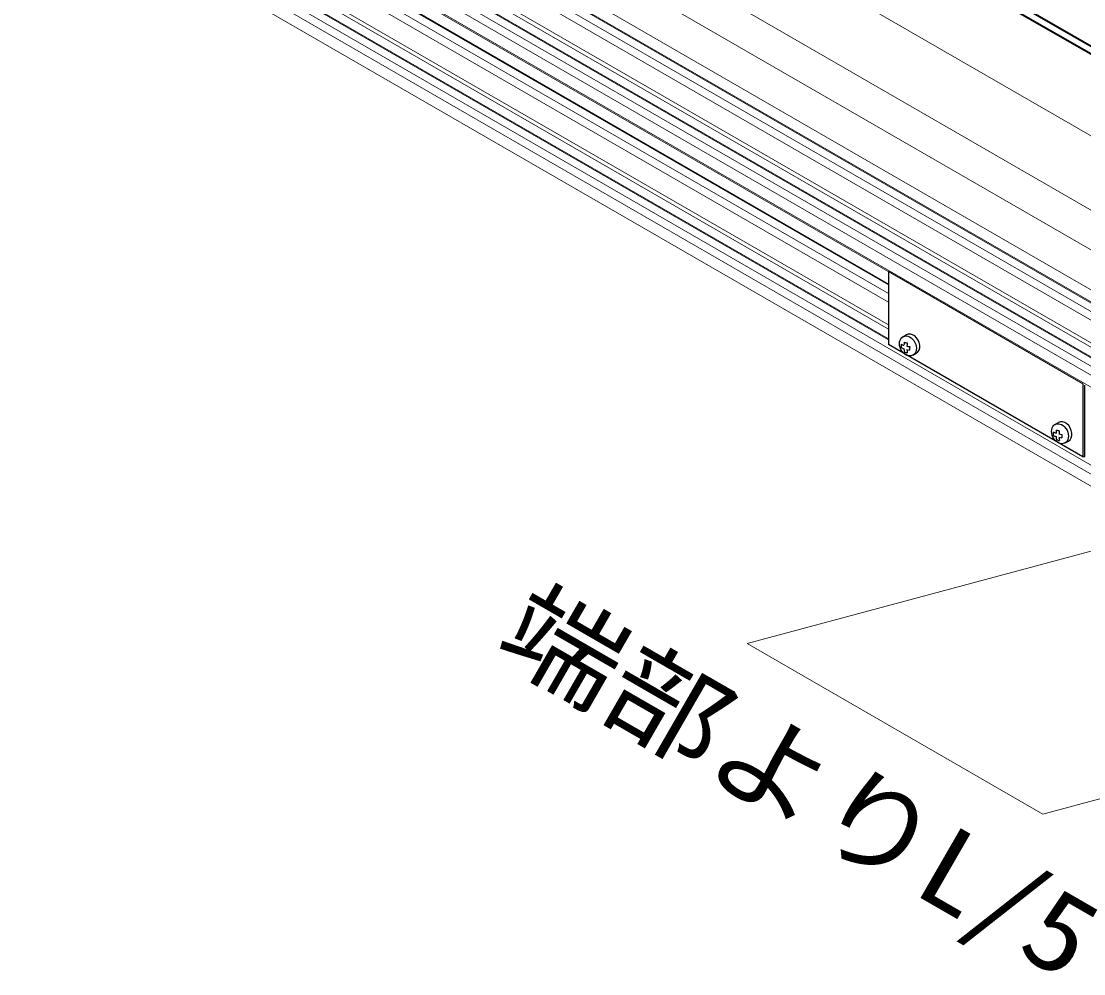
# Model space of a CAD drawing. Units: millimetres on the paper. Extents: x -195 to 195, y -135 to 132.
# Drawn here: x -161.99 to -132.95, y -85.6 to -59.56 of the extents above; entities that cross this region are included whole.
import ezdxf
from ezdxf.enums import TextEntityAlignment as Align

# ---------------------------------------------------------------- set-up
doc = ezdxf.new("R2010")
doc.units = ezdxf.units.MM
for name, color, linetype, lineweight in [('0-2_野縁受け', 3, 'Continuous', 18), ('0-5_寸法', 4, 'Continuous', 9), ('0-8_隠線', 4, 'Continuous', 9), ('0-B_補強金具・金具・その他', 7, 'Continuous', 18), ('0-C_ビス・アンカーボルト・強調図形', 2, 'Continuous', 25), ('0-D_パネル', 6, 'Continuous', 35)]:
    doc.layers.add(name, color=color, linetype=linetype, lineweight=lineweight)
doc.styles.add('ＭＳ ゴシック', font='')
doc.styles.get('ＭＳ ゴシック').set_extended_font_data('MS Gothic')

msp = doc.modelspace()

# ---------------------------------------------------------------- linework, layer by layer
at = {"layer": '0-2_野縁受け'}
for p, q in [((-178.268, -38.447), (-116.896, -73.88)), ((-118.183, -74.225), (-179.556, -38.792)), ((-119.471, -74.57), (-180.844, -39.137)), ((-119.471, -74.904), (-180.844, -39.47)), ((-180.715, -39.569), (-119.343, -75.003)), ((-180.844, -39.97), (-119.471, -75.404)), ((-119.343, -75.236), (-180.715, -39.803)), ((-124.255, -76.604), (-180.677, -44.028)), ((-180.844, -44.174), (-124.541, -76.681)), ((-124.936, -76.786), (-180.844, -44.508)), ((-128.065, -71.059), (-173.189, -45.007)), ((-173.189, -45.123), (-128.065, -71.175)), ((-128.065, -71.442), (-173.189, -45.39)), ((-173.189, -45.415), (-128.065, -71.467)), ((-128.065, -71.7), (-173.189, -45.648)), ((-173.189, -45.89), (-128.065, -71.942)), ((-128.065, -72.275), (-173.189, -46.223)), ((-138.299, -66.404), (-161.965, -52.741)), ((-138.287, -66.744), (-161.965, -53.074)), ((-161.965, -53.099), (-138.287, -66.769)), ((-138.287, -67.002), (-161.965, -53.332)), ((-161.965, -53.574), (-138.287, -67.244)), ((-138.287, -67.861), (-161.965, -54.191)), ((-161.965, -54.307), (-138.287, -67.978)), ((-138.287, -68.244), (-161.965, -54.574)), ((-161.965, -54.599), (-138.287, -68.269))]:
    msp.add_line(p, q, dxfattribs=at)
at = {"layer": '0-5_寸法'}
for p, q in [((-155.349, -49.651), (-128.618, -65.084)), ((-131.763, -73.783), (-142.148, -76.566)), ((-134.068, -81.232), (-142.148, -76.566)), ((-127.336, -79.428), (-134.068, -81.232))]:
    msp.add_line(p, q, dxfattribs=at)
at = {"layer": '0-8_隠線'}
msp.add_line((-138.287, -66.401), (-132.976, -69.468), dxfattribs=at)
at = {"layer": '0-B_補強金具・金具・その他', "color": 2, "lineweight": 25}
msp.add_line((-138.287, -66.401), (-138.287, -68.401), dxfattribs=at)
for points in [[(-132.976, -69.468), (-132.976, -71.468), (-138.287, -68.401)], [(-132.976, -71.468), (-132.924, -71.454), (-132.924, -69.507)]]:
    msp.add_lwpolyline(points, dxfattribs=at)
at = {"layer": '0-C_ビス・アンカーボルト・強調図形'}
for p, q in [((-137.893, -68.185), (-137.8, -68.132)), ((-137.618, -68.689), (-137.526, -68.635)), ((-133.736, -70.585), (-133.644, -70.532)), ((-133.461, -71.089), (-133.369, -71.035))]:
    msp.add_line(p, q, dxfattribs=at)
for centre in [(-137.756, -68.437), (-133.599, -70.837)]:
    msp.add_ellipse(centre, major_axis=(-0.129, 0.256), ratio=0.751651, dxfattribs=at)
for centre, major_axis, ratio, start_param, end_param in [((-137.663, -68.384), (-0.129, 0.256), 0.751651, 3.183548, 6.325141), ((-137.872, -68.406), (-0.011, -0.27), 0.253697, 4.664881, 5.013778), ((-137.756, -68.39), (-0.242, 0.051), 0.222648, 0.755145, 1.151082), ((-137.756, -68.484), (-0.242, 0.051), 0.222648, 0.7502, 1.151082), ((-137.796, -68.426), (-0.011, -0.27), 0.253697, 4.375766, 4.695708), ((-137.796, -68.426), (-0.011, -0.27), 0.253697, 5.04752, 5.432218), ((-137.756, -68.304), (-0.242, 0.051), 0.222648, 1.184469, 1.533451), ((-137.756, -68.39), (-0.242, 0.051), 0.222648, 1.502894, 1.817026), ((-137.756, -68.484), (-0.242, 0.051), 0.222648, 1.502894, 1.814719), ((-137.715, -68.448), (-0.011, -0.27), 0.253697, 4.373289, 4.695708), ((-137.715, -68.448), (-0.011, -0.27), 0.253697, 5.04752, 5.427939), ((-137.64, -68.468), (-0.011, -0.27), 0.253697, 4.673765, 5.024147), ((-137.756, -68.57), (-0.242, 0.051), 0.222648, 1.194738, 1.541834), ((-133.506, -70.784), (-0.129, 0.256), 0.751651, 3.183548, 6.325141), ((-133.715, -70.806), (-0.011, -0.27), 0.253697, 4.664881, 5.013778), ((-133.599, -70.79), (-0.242, 0.051), 0.222648, 0.755145, 1.151082), ((-133.639, -70.826), (-0.011, -0.27), 0.253697, 4.375766, 4.695708), ((-133.599, -70.704), (-0.242, 0.051), 0.222648, 1.184469, 1.533451), ((-133.599, -70.79), (-0.242, 0.051), 0.222648, 1.502894, 1.817026), ((-133.558, -70.848), (-0.011, -0.27), 0.253697, 4.373289, 4.695708), ((-133.483, -70.868), (-0.011, -0.27), 0.253697, 4.673765, 5.024147), ((-133.599, -70.884), (-0.242, 0.051), 0.222648, 0.7502, 1.151082), ((-133.639, -70.826), (-0.011, -0.27), 0.253697, 5.04752, 5.432218), ((-133.599, -70.97), (-0.242, 0.051), 0.222648, 1.194738, 1.541834), ((-133.599, -70.884), (-0.242, 0.051), 0.222648, 1.502894, 1.814719), ((-133.558, -70.848), (-0.011, -0.27), 0.253697, 5.04752, 5.427939)]:
    msp.add_ellipse(centre, major_axis=major_axis, ratio=ratio, start_param=start_param, end_param=end_param, dxfattribs=at)
at = {"layer": '0-D_パネル'}
for p, q in [((-125.724, -64.309), (-149.186, -50.763)), ((-149.186, -50.963), (-125.961, -64.372))]:
    msp.add_line(p, q, dxfattribs=at)

# ---------------------------------------------------------------- texts
at = {"layer": '0-5_寸法', "color": 7, "style": 'ＭＳ ゴシック', "width": 1.1}
msp.add_text('端部よりL/5', height=2.199, rotation=330, dxfattribs=at).set_placement((-149.454, -77.332), align=Align.BOTTOM_LEFT)

doc.saveas('drawing.dxf')
